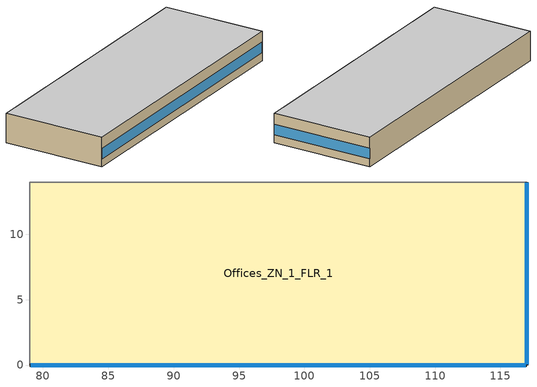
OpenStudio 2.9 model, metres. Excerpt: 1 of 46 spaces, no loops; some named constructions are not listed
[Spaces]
Offices_ZN_1_FLR_1
 floor ground: 117,14 117,0 79,0 79,14 z0
 wall outside (Offices_ZN_1_FLR_1_Wall_1 Typical Insulated Steel Framed Exterior Wall R-11.9): 79,0 117,0 z0:4
 wall outside (Offices_ZN_1_FLR_1_Wall_2 Typical Insulated Steel Framed Exterior Wall R-11.9): 117,0 117,14 z0:4
 wall to Gym_ZN_1_FLR_1: 117,14 79,14 z0:4
 wall to Lobby_ZN_1_FLR_1: 79,14 79,0 z0:4
 window: 79.05,0 116.95,0 z1.1:2.5; 117,0.05 117,13.95 z1.1:2.51
 ceiling to Offices_ZN_1_FLR_2: 117,0 117,14 79,14 79,0 z4
[Schedule:Ruleset]
Name | Default Day Schedule | Summer Design Day Schedule | Winter Design Day Schedule
SchoolSecondary BLDG_OCC_SCH_Auditorium | SchoolSecondary BLDG_OCC_SCH_Auditorium Default | SchoolSecondary BLDG_OCC_SCH_Auditorium Summer Design Day 3 | SchoolSecondary BLDG_OCC_SCH_Auditorium Winter Design Day
SchoolSecondary HTGSETP_SCH_PSZ_AC | SchoolSecondary HTGSETP_SCH_PSZ_AC Default | SchoolSecondary HTGSETP_SCH_PSZ_AC Summer Design Day | SchoolSecondary HTGSETP_SCH_PSZ_AC Winter Design Day
SchoolSecondary BLDG_OCC_SCH_Cafeteria | SchoolSecondary BLDG_OCC_SCH_Cafeteria Default | SchoolSecondary BLDG_OCC_SCH_Cafeteria Summer Design Day 3 | SchoolSecondary BLDG_OCC_SCH_Cafeteria Winter Design Day
SchoolSecondary KITCHEN_ELEC_EQUIP_SCH | SchoolSecondary KITCHEN_ELEC_EQUIP_SCH Default | SchoolSecondary KITCHEN_ELEC_EQUIP_SCH Summer Design Day | SchoolSecondary KITCHEN_ELEC_EQUIP_SCH Winter Design Day
SchoolSecondary BLDG_OCC_SCH_Gym | SchoolSecondary BLDG_OCC_SCH_Gym Default | SchoolSecondary BLDG_OCC_SCH_Gym Summer Design Day 3 | SchoolSecondary BLDG_OCC_SCH_Gym Winter Design Day
SchoolSecondary BLDG_LIGHT_GYM_SCH_2010 | SchoolSecondary BLDG_LIGHT_GYM_SCH_2010 Default | SchoolSecondary BLDG_LIGHT_GYM_SCH_2010 Summer Design Day | SchoolSecondary BLDG_LIGHT_GYM_SCH_2010 Winter Design Day
SchoolSecondary KITCHEN_GAS_EQUIP_SCH | SchoolSecondary KITCHEN_GAS_EQUIP_SCH Default | SchoolSecondary KITCHEN_GAS_EQUIP_SCH Summer Design Day 3 | SchoolSecondary KITCHEN_GAS_EQUIP_SCH Winter Design Day
SchoolSecondary BLDG_ELEVATORS | SchoolSecondary BLDG_ELEVATORS Default | SchoolSecondary BLDG_ELEVATORS Summer Design Day | SchoolSecondary BLDG_ELEVATORS Winter Design Day
[Schedule:Day]
SchoolSecondary BLDG_OCC_SCH_Auditorium Default; SchoolSecondary BLDG_OCC_SCH_Auditorium Winter Design Day; SchoolSecondary BLDG_OCC_SCH_Auditorium Wknd Day; SchoolSecondary BLDG_OCC_SCH_Auditorium Wknd Day 1; SchoolSecondary BLDG_OCC_SCH_Cafeteria Default; SchoolSecondary BLDG_OCC_SCH_Cafeteria Winter Design Day; SchoolSecondary BLDG_OCC_SCH_Cafeteria Wknd Day; SchoolSecondary BLDG_OCC_SCH_Cafeteria Wknd Day 1; SchoolSecondary BLDG_OCC_SCH_Gym Default; SchoolSecondary BLDG_OCC_SCH_Gym Winter Design Day; SchoolSecondary BLDG_OCC_SCH_Gym Wknd Day; SchoolSecondary BLDG_OCC_SCH_Gym Wknd Day 1; SchoolSecondary BLDG_LIGHT_GYM_SCH_2010 Winter Design Day; SchoolSecondary BLDG_ELEVATORS Default; SchoolSecondary BLDG_ELEVATORS Winter Design Day: 24, 0, 0
SchoolSecondary BLDG_OCC_SCH_Auditorium Wkdy|SmrDsn Day; SchoolSecondary BLDG_OCC_SCH_Auditorium Summer Design Day 3; SchoolSecondary BLDG_OCC_SCH_Auditorium Wkdy|SmrDsn Day 2: 8, 0, 0, 15, 0, 0.25, 20, 0, 0.95, 24, 0, 0
SchoolSecondary BLDG_OCC_SCH_Auditorium Wkdy|SmrDsn Day 1: 8, 0, 0, 17, 0, 0.15, 19, 0, 0.35, 24, 0, 0
SchoolSecondary HTGSETP_SCH_PSZ_AC Default; SchoolSecondary HTGSETP_SCH_PSZ_AC Summer Design Day: 24, 0, 15.6
SchoolSecondary HTGSETP_SCH_PSZ_AC Wkdy Day: 6, 0, 15.6, 21, 0, 21, 24, 0, 15.6
SchoolSecondary HTGSETP_SCH_PSZ_AC Winter Design Day: 24, 0, 21
SchoolSecondary BLDG_OCC_SCH_Cafeteria Wkdy|SmrDsn Day; SchoolSecondary BLDG_OCC_SCH_Cafeteria Summer Design Day 3; SchoolSecondary BLDG_OCC_SCH_Cafeteria Wkdy|SmrDsn Day 2: 9, 0, 0, 15, 0, 0.95, 20, 0, 0.35, 24, 0, 0
SchoolSecondary BLDG_OCC_SCH_Cafeteria Wkdy|SmrDsn Day 1: 9, 0, 0, 17, 0, 0.15, 19, 0, 0.35, 24, 0, 0
SchoolSecondary KITCHEN_ELEC_EQUIP_SCH Default; SchoolSecondary KITCHEN_ELEC_EQUIP_SCH Winter Design Day; SchoolSecondary KITCHEN_ELEC_EQUIP_SCH Wknd Day; SchoolSecondary KITCHEN_ELEC_EQUIP_SCH Wknd Day 1: 24, 0, 0.1
SchoolSecondary KITCHEN_ELEC_EQUIP_SCH Summer Design Day; SchoolSecondary KITCHEN_ELEC_EQUIP_SCH Wkdy Day; SchoolSecondary KITCHEN_ELEC_EQUIP_SCH Wkdy Day 1; SchoolSecondary KITCHEN_ELEC_EQUIP_SCH Wkdy Day 2: 8, 0, 0.1, 10, 0, 0.15, 13, 0, 0.25, 15, 0, 0.15, 24, 0, 0.1
SchoolSecondary BLDG_OCC_SCH_Gym Wkdy|SmrDsn Day; SchoolSecondary BLDG_OCC_SCH_Gym Summer Design Day 3; SchoolSecondary BLDG_OCC_SCH_Gym Wkdy|SmrDsn Day 2: 8, 0, 0, 16, 0, 0.35, 21, 0, 0.95, 24, 0, 0
SchoolSecondary BLDG_OCC_SCH_Gym Wkdy|SmrDsn Day 1: 8, 0, 0, 21, 0, 0.35, 24, 0, 0
SchoolSecondary BLDG_LIGHT_GYM_SCH_2010 Default; SchoolSecondary BLDG_LIGHT_GYM_SCH_2010 Wknd Day; SchoolSecondary BLDG_LIGHT_GYM_SCH_2010 Wknd Day 1; SchoolSecondary BLDG_LIGHT_LOBBYFLR1_SCH_2010 Wknd Day; SchoolSecondary BLDG_LIGHT_LOBBYFLR1_SCH_2010 Wknd Day 1; SchoolSecondary BLDG_LIGHT_MECHANICAL_SCH_2010 Wknd Day; SchoolSecondary BLDG_LIGHT_MECHANICAL_SCH_2010 Wknd Day 1; SchoolSecondary BLDG_LIGHT_OFFICE_SCH_2010 Wknd Day; SchoolSecondary BLDG_LIGHT_OFFICE_SCH_2010 Wknd Day 1; SchoolSecondary BLDG_LIGHT_OFFICE_SCH_2010 Wknd Day 2; SchoolSecondary BLDG_LIGHT_OFFICE_SCH_2010 Wknd Day 3: 24, 0, 0.1773
SchoolSecondary BLDG_LIGHT_GYM_SCH_2010 Summer Design Day; SchoolSecondary ALWAYS_ON Default; SchoolSecondary ALWAYS_ON Winter Design Day; SchoolSecondary ALWAYS_ON Summer Design Day; SchoolSecondary ELEV_LIGHT_FAN_SCH_24_7 Default; SchoolSecondary ELEV_LIGHT_FAN_SCH_24_7 Winter Design Day; SchoolSecondary ELEV_LIGHT_FAN_SCH_24_7 Summer Design Day: 24, 0, 1
SchoolSecondary BLDG_LIGHT_GYM_SCH_2010 Wkdy Day; SchoolSecondary BLDG_LIGHT_GYM_SCH_2010 Wkdy Day 2: 7, 0, 0.1773, 8, 0, 0.9, 21, 0, 0.88182, 24, 0, 0.1773
SchoolSecondary BLDG_LIGHT_GYM_SCH_2010 Wkdy Day 1: 8, 0, 0.1773, 20, 0, 0.4899, 21, 0, 0.173719, 24, 0, 0.1773
SchoolSecondary KITCHEN_GAS_EQUIP_SCH Default; SchoolSecondary KITCHEN_GAS_EQUIP_SCH Winter Design Day; SchoolSecondary KITCHEN_GAS_EQUIP_SCH Wknd Day; SchoolSecondary KITCHEN_GAS_EQUIP_SCH Wknd Day 1: 24, 0, 0.02
SchoolSecondary KITCHEN_GAS_EQUIP_SCH Wkdy|SmrDsn Day; SchoolSecondary KITCHEN_GAS_EQUIP_SCH Wkdy|SmrDsn Day 1; SchoolSecondary KITCHEN_GAS_EQUIP_SCH Summer Design Day 3; SchoolSecondary KITCHEN_GAS_EQUIP_SCH Wkdy|SmrDsn Day 2: 8, 0, 0.02, 10, 0, 0.15, 13, 0, 0.2, 15, 0, 0.1, 24, 0, 0.02
SchoolSecondary BLDG_LIGHT_LOBBYFLR1_SCH_2010 Wkdy Day; SchoolSecondary BLDG_LIGHT_LOBBYFLR1_SCH_2010 Wkdy Day 2; SchoolSecondary BLDG_LIGHT_MECHANICAL_SCH_2010 Wkdy Day; SchoolSecondary BLDG_LIGHT_MECHANICAL_SCH_2010 Wkdy Day 2: 7, 0, 0.1773, 21, 0, 0.9, 24, 0, 0.1773
SchoolSecondary BLDG_LIGHT_LOBBYFLR1_SCH_2010 Wkdy Day 1; SchoolSecondary BLDG_LIGHT_MECHANICAL_SCH_2010 Wkdy Day 1: 8, 0, 0.1773, 20, 0, 0.5, 24, 0, 0.1773
SchoolSecondary BLDG_LIGHT_OFFICE_SCH_2010 Wkdy Day; SchoolSecondary BLDG_LIGHT_OFFICE_SCH_2010 Wkdy Day 2: 7, 0, 0.1773, 8, 0, 0.9, 21, 0, 0.78075, 24, 0, 0.1773
SchoolSecondary BLDG_LIGHT_OFFICE_SCH_2010 Wkdy Day 1: 8, 0, 0.1773, 20, 0, 0.43375, 24, 0, 0.1773
SchoolSecondary BLDG_ELEVATORS Summer Design Day: 24, 0, 0.3
SchoolSecondary BLDG_ELEVATORS Wkdy Day: 8, 0, 0, 15, 0, 0.3, 16, 0, 0.15, 24, 0, 0
SchoolSecondary BLDG_LIGHT_OFFICE_SCH_2010 Wkdy Day 3; SchoolSecondary BLDG_LIGHT_OFFICE_SCH_2010 Wkdy Day 5: 7, 0, 0.1773, 8, 0, 0.702, 21, 0, 0.608985, 24, 0, 0.1773
SchoolSecondary BLDG_LIGHT_OFFICE_SCH_2010 Wkdy Day 4: 8, 0, 0.1773, 20, 0, 0.338325, 24, 0, 0.1773
[Schedule:Rule] Date Specification Type=DateRange; Start Day=1
Name | Schedule Ruleset | Rule Order | Day Schedule | Apply Monday | Apply Tuesday | Apply Wednesday | Apply Thursday | Apply Friday | Start Month | End Month | End Day | Apply Sunday | Apply Saturday
Schedule Rule 2 | SchoolSecondary BLDG_OCC_SCH_Auditorium | 4 | SchoolSecondary BLDG_OCC_SCH_Auditorium Wkdy|SmrDsn Day | Yes | Yes | Yes | Yes | Yes | 1 | 6 | 30
Schedule Rule 3 | SchoolSecondary BLDG_OCC_SCH_Auditorium | 3 | SchoolSecondary BLDG_OCC_SCH_Auditorium Wkdy|SmrDsn Day 1 | Yes | Yes | Yes | Yes | Yes | 7 | 9 | 1
Schedule Rule 4 | SchoolSecondary BLDG_OCC_SCH_Auditorium | 2 | SchoolSecondary BLDG_OCC_SCH_Auditorium Wkdy|SmrDsn Day 2 | Yes | Yes | Yes | Yes | Yes | 9 | 12 | 31
Schedule Rule 5 | SchoolSecondary BLDG_OCC_SCH_Auditorium | 1 | SchoolSecondary BLDG_OCC_SCH_Auditorium Wknd Day |  |  |  |  |  | 1 | 6 | 30 | Yes | Yes
Schedule Rule 6 | SchoolSecondary BLDG_OCC_SCH_Auditorium | 0 | SchoolSecondary BLDG_OCC_SCH_Auditorium Wknd Day 1 |  |  |  |  |  | 7 | 9 | 1 | Yes | Yes
Schedule Rule 18 | SchoolSecondary HTGSETP_SCH_PSZ_AC | 0 | SchoolSecondary HTGSETP_SCH_PSZ_AC Wkdy Day | Yes | Yes | Yes | Yes | Yes | 1 | 12 | 31
Schedule Rule 19 | SchoolSecondary BLDG_OCC_SCH_Cafeteria | 4 | SchoolSecondary BLDG_OCC_SCH_Cafeteria Wkdy|SmrDsn Day | Yes | Yes | Yes | Yes | Yes | 1 | 6 | 30
Schedule Rule 20 | SchoolSecondary BLDG_OCC_SCH_Cafeteria | 3 | SchoolSecondary BLDG_OCC_SCH_Cafeteria Wkdy|SmrDsn Day 1 | Yes | Yes | Yes | Yes | Yes | 7 | 9 | 1
Schedule Rule 21 | SchoolSecondary BLDG_OCC_SCH_Cafeteria | 2 | SchoolSecondary BLDG_OCC_SCH_Cafeteria Wkdy|SmrDsn Day 2 | Yes | Yes | Yes | Yes | Yes | 9 | 12 | 31
Schedule Rule 22 | SchoolSecondary BLDG_OCC_SCH_Cafeteria | 1 | SchoolSecondary BLDG_OCC_SCH_Cafeteria Wknd Day |  |  |  |  |  | 1 | 6 | 30 | Yes | Yes
Schedule Rule 23 | SchoolSecondary BLDG_OCC_SCH_Cafeteria | 0 | SchoolSecondary BLDG_OCC_SCH_Cafeteria Wknd Day 1 |  |  |  |  |  | 7 | 9 | 1 | Yes | Yes
Schedule Rule 24 | SchoolSecondary KITCHEN_ELEC_EQUIP_SCH | 4 | SchoolSecondary KITCHEN_ELEC_EQUIP_SCH Wkdy Day | Yes | Yes | Yes | Yes | Yes | 1 | 6 | 30
Schedule Rule 25 | SchoolSecondary KITCHEN_ELEC_EQUIP_SCH | 3 | SchoolSecondary KITCHEN_ELEC_EQUIP_SCH Wkdy Day 1 | Yes | Yes | Yes | Yes | Yes | 7 | 9 | 1
Schedule Rule 26 | SchoolSecondary KITCHEN_ELEC_EQUIP_SCH | 2 | SchoolSecondary KITCHEN_ELEC_EQUIP_SCH Wkdy Day 2 | Yes | Yes | Yes | Yes | Yes | 9 | 12 | 31
Schedule Rule 27 | SchoolSecondary KITCHEN_ELEC_EQUIP_SCH | 1 | SchoolSecondary KITCHEN_ELEC_EQUIP_SCH Wknd Day |  |  |  |  |  | 1 | 6 | 30 | Yes | Yes
Schedule Rule 28 | SchoolSecondary KITCHEN_ELEC_EQUIP_SCH | 0 | SchoolSecondary KITCHEN_ELEC_EQUIP_SCH Wknd Day 1 |  |  |  |  |  | 7 | 9 | 1 | Yes | Yes
Schedule Rule 45 | SchoolSecondary BLDG_OCC_SCH_Gym | 4 | SchoolSecondary BLDG_OCC_SCH_Gym Wkdy|SmrDsn Day | Yes | Yes | Yes | Yes | Yes | 1 | 6 | 30
Schedule Rule 46 | SchoolSecondary BLDG_OCC_SCH_Gym | 3 | SchoolSecondary BLDG_OCC_SCH_Gym Wkdy|SmrDsn Day 1 | Yes | Yes | Yes | Yes | Yes | 7 | 9 | 1
Schedule Rule 47 | SchoolSecondary BLDG_OCC_SCH_Gym | 2 | SchoolSecondary BLDG_OCC_SCH_Gym Wkdy|SmrDsn Day 2 | Yes | Yes | Yes | Yes | Yes | 9 | 12 | 31
Schedule Rule 48 | SchoolSecondary BLDG_OCC_SCH_Gym | 1 | SchoolSecondary BLDG_OCC_SCH_Gym Wknd Day |  |  |  |  |  | 1 | 6 | 30 | Yes | Yes
Schedule Rule 49 | SchoolSecondary BLDG_OCC_SCH_Gym | 0 | SchoolSecondary BLDG_OCC_SCH_Gym Wknd Day 1 |  |  |  |  |  | 7 | 9 | 1 | Yes | Yes
Schedule Rule 50 | SchoolSecondary BLDG_LIGHT_GYM_SCH_2010 | 4 | SchoolSecondary BLDG_LIGHT_GYM_SCH_2010 Wkdy Day | Yes | Yes | Yes | Yes | Yes | 1 | 6 | 30
Schedule Rule 51 | SchoolSecondary BLDG_LIGHT_GYM_SCH_2010 | 3 | SchoolSecondary BLDG_LIGHT_GYM_SCH_2010 Wkdy Day 1 | Yes | Yes | Yes | Yes | Yes | 7 | 9 | 1
Schedule Rule 52 | SchoolSecondary BLDG_LIGHT_GYM_SCH_2010 | 2 | SchoolSecondary BLDG_LIGHT_GYM_SCH_2010 Wkdy Day 2 | Yes | Yes | Yes | Yes | Yes | 9 | 12 | 31
Schedule Rule 53 | SchoolSecondary BLDG_LIGHT_GYM_SCH_2010 | 1 | SchoolSecondary BLDG_LIGHT_GYM_SCH_2010 Wknd Day |  |  |  |  |  | 1 | 6 | 30 | Yes | Yes
Schedule Rule 54 | SchoolSecondary BLDG_LIGHT_GYM_SCH_2010 | 0 | SchoolSecondary BLDG_LIGHT_GYM_SCH_2010 Wknd Day 1 |  |  |  |  |  | 7 | 9 | 1 | Yes | Yes
Schedule Rule 55 | SchoolSecondary KITCHEN_GAS_EQUIP_SCH | 4 | SchoolSecondary KITCHEN_GAS_EQUIP_SCH Wkdy|SmrDsn Day | Yes | Yes | Yes | Yes | Yes | 1 | 6 | 30
Schedule Rule 56 | SchoolSecondary KITCHEN_GAS_EQUIP_SCH | 3 | SchoolSecondary KITCHEN_GAS_EQUIP_SCH Wkdy|SmrDsn Day 1 | Yes | Yes | Yes | Yes | Yes | 7 | 9 | 1
Schedule Rule 57 | SchoolSecondary KITCHEN_GAS_EQUIP_SCH | 2 | SchoolSecondary KITCHEN_GAS_EQUIP_SCH Wkdy|SmrDsn Day 2 | Yes | Yes | Yes | Yes | Yes | 9 | 12 | 31
Schedule Rule 58 | SchoolSecondary KITCHEN_GAS_EQUIP_SCH | 1 | SchoolSecondary KITCHEN_GAS_EQUIP_SCH Wknd Day |  |  |  |  |  | 1 | 6 | 30 | Yes | Yes
Schedule Rule 59 | SchoolSecondary KITCHEN_GAS_EQUIP_SCH | 0 | SchoolSecondary KITCHEN_GAS_EQUIP_SCH Wknd Day 1 |  |  |  |  |  | 7 | 9 | 1 | Yes | Yes
Schedule Rule 111 | SchoolSecondary BLDG_ELEVATORS | 0 | SchoolSecondary BLDG_ELEVATORS Wkdy Day | Yes | Yes | Yes | Yes | Yes | 1 | 12 | 31
[Curve:Bicubic] Minimum Value of x=-40; Maximum Value of x=-17.8; Minimum Value of y=4.4; Maximum Value of y=54.4
Name | Coefficient1 Constant | Coefficient2 x | Coefficient3 x**2 | Coefficient4 y | Coefficient5 y**2 | Coefficient6 x*y | Coefficient7 x**3 | Coefficient8 y**3 | Coefficient9 x**2*y | Coefficient10 x*y**2
Old_Low_Temp_Comp_Pwr_Curve | 29669.3 | 1027.63 | 18.1066 | -442.2 | 11.1335 | -20.3805 | 0.139981 | -0.0588669 | -0.218452 | 0.203858
Old_Low_Temp_Comp_Cap_Curve | 170752 | 6102.9 | 78.262 | -2959.43 | 19.7877 | -90.9581 | 0.435965 | -0.0411577 | -0.608846 | 0.459133
